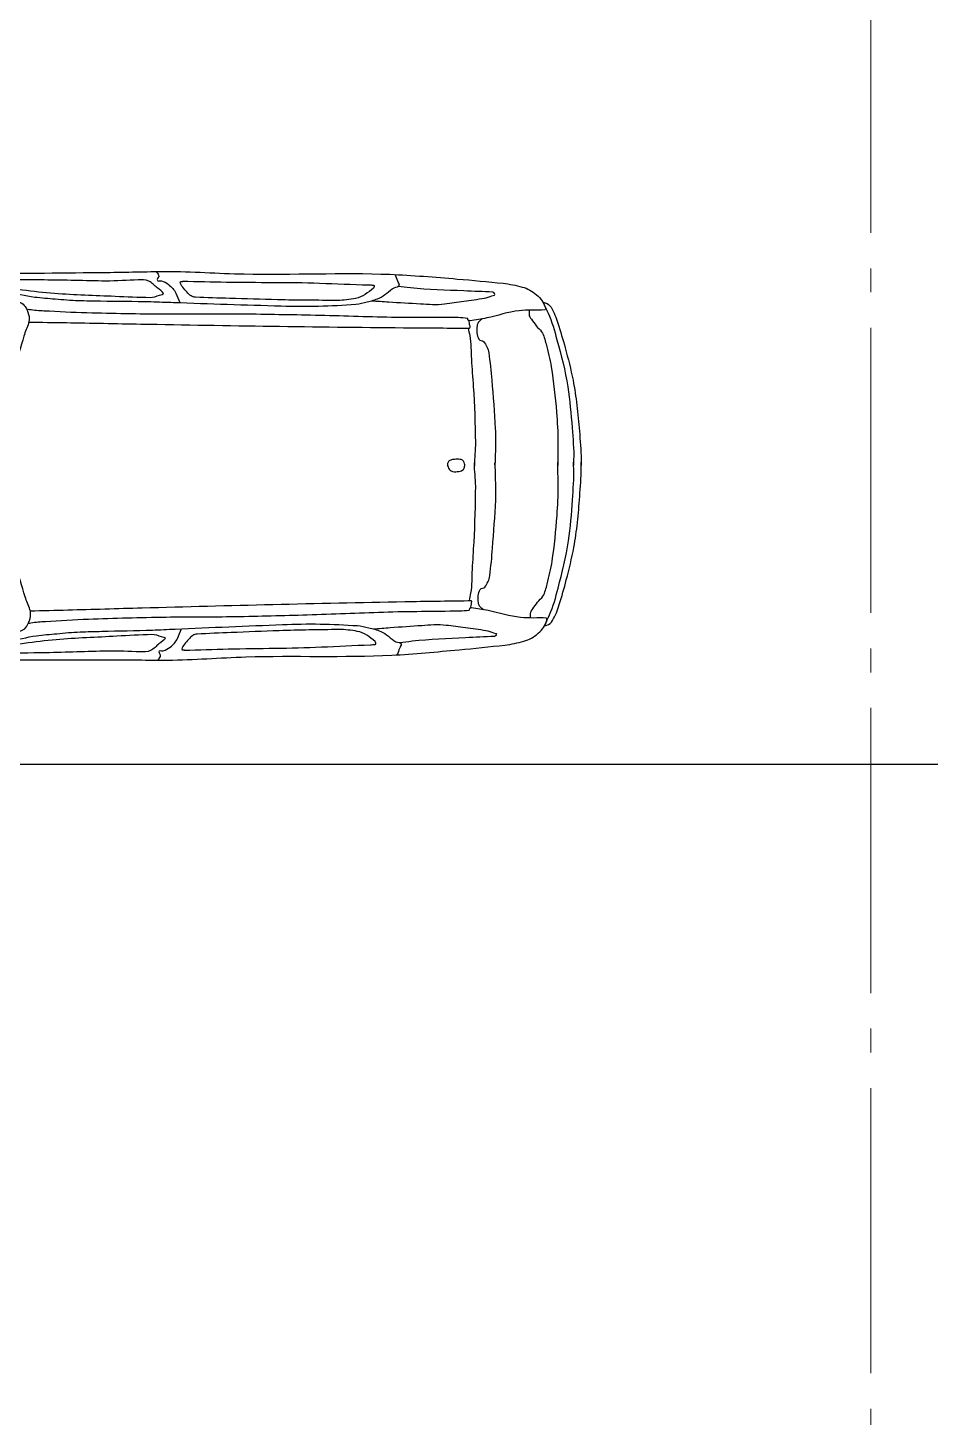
# Model space of a CAD drawing. Header units: metres. Extents: x 0 to 570, y -16 to 122.
# Drawn here: x 341.47 to 345.27, y 46.35 to 52.2 of the extents above; entities that cross this region are included whole.
import ezdxf

# ---------------------------------------------------------------- set-up
doc = ezdxf.new("R2010")
doc.units = ezdxf.units.M
doc.linetypes.add('ACAD_ISO04W100', pattern=[30, 24, -3, 0, -3])
for name, color, linetype in [('ARQ- AUTOMOBILES', 8, 'Continuous'), ('ARQ-SUELO', 252, 'Continuous'), ('estructura ejes', 7, 'ACAD_ISO04W100')]:
    doc.layers.add(name, color=color, linetype=linetype)

# ---------------------------------------------------------------- blocks, each defined once
blk = doc.blocks.new('A$C14541C0E')
at = {"layer": 'ARQ- AUTOMOBILES'}
for points, knots in [([(1.2159, 1.7656), (1.2235, 1.7617), (1.231, 1.7577), (1.2386, 1.7537), (1.254, 1.7455), (1.2735, 1.7539), (1.291, 1.7537), (1.3264, 1.7532), (1.3619, 1.7532), (1.3973, 1.7521), (1.4286, 1.7511), (1.4598, 1.7491), (1.491, 1.7473), (1.5514, 1.7438), (1.6117, 1.7396), (1.6719, 1.7346), (1.7124, 1.7312), (1.752, 1.7201), (1.7926, 1.7171), (1.8214, 1.7149), (1.8502, 1.7134), (1.8791, 1.7123), (1.9119, 1.7109), (1.9447, 1.7088), (1.9775, 1.7091), (2.0082, 1.7093), (2.0389, 1.71), (2.0696, 1.7107), (2.1405, 1.7122), (2.2113, 1.7148), (2.2823, 1.7155), (2.314, 1.7157), (2.3458, 1.7154), (2.3775, 1.7155), (2.5286, 1.7156), (2.6796, 1.7163), (2.8307, 1.7171), (2.9357, 1.7175), (3.0404, 1.7237), (3.145, 1.7362), (3.1612, 1.7381), (3.1768, 1.7429), (3.1926, 1.7473), (3.2095, 1.752), (3.226, 1.7571), (3.2418, 1.7648), (3.2651, 1.7763), (3.2829, 1.797), (3.3037, 1.811), (3.3104, 1.8155), (3.3266, 1.8149), (3.3259, 1.8221), (3.3254, 1.8277), (3.3205, 1.8337), (3.318, 1.8396), (3.3143, 1.8486), (3.3106, 1.8576), (3.3069, 1.8665)], [0, 0, 0, 0, 0.011723, 0.011723, 0.011723, 0.035683, 0.035683, 0.035683, 0.084334, 0.084334, 0.084334, 0.127226, 0.127226, 0.127226, 0.210201, 0.210201, 0.210201, 0.26596, 0.26596, 0.26596, 0.30559, 0.30559, 0.30559, 0.350629, 0.350629, 0.350629, 0.392746, 0.392746, 0.392746, 0.490062, 0.490062, 0.490062, 0.533625, 0.533625, 0.533625, 0.740914, 0.740914, 0.740914, 0.884938, 0.884938, 0.884938, 0.907309, 0.907309, 0.907309, 0.931199, 0.931199, 0.931199, 0.966523, 0.966523, 0.966523, 0.977895, 0.977895, 0.977895, 0.98669, 0.98669, 0.98669, 1, 1, 1, 1]), ([(1.446, 1.8058), (1.4871, 1.807), (1.5283, 1.8082), (1.5695, 1.8094), (1.7434, 1.8145), (1.9172, 1.8239), (2.091, 1.8317), (2.1741, 1.8354), (2.2571, 1.841), (2.3402, 1.8444), (2.4502, 1.8489), (2.5604, 1.8442), (2.6704, 1.846), (2.8749, 1.8494), (3.0794, 1.8674), (3.2839, 1.8667), (3.3786, 1.8664), (3.4733, 1.8613), (3.568, 1.8572), (3.6326, 1.8544), (3.6971, 1.8502), (3.7617, 1.846), (3.7889, 1.8442), (3.8157, 1.8392), (3.8426, 1.8333), (3.8652, 1.8283), (3.8846, 1.8181), (3.9045, 1.803), (3.9229, 1.7891), (3.934, 1.7702), (3.9426, 1.7521), (3.9442, 1.7489), (3.9448, 1.7416), (3.941, 1.7409), (3.9231, 1.7376), (3.905, 1.7393), (3.8871, 1.7378), (3.8691, 1.7362), (3.851, 1.7356), (3.8331, 1.733), (3.787, 1.7261), (3.7437, 1.7089), (3.6982, 1.6979), (3.6749, 1.6923), (3.6516, 1.6878), (3.6283, 1.6836), (3.6257, 1.6831), (3.623, 1.6841), (3.6204, 1.6852), (3.6176, 1.6864), (3.6201, 1.6928), (3.6172, 1.6932), (3.604, 1.6947), (3.5908, 1.6951), (3.5775, 1.6948), (3.4707, 1.6917), (3.3638, 1.6866), (3.2569, 1.6852), (3.15, 1.6839), (3.0431, 1.6837), (2.9363, 1.682), (2.8352, 1.6804), (2.7341, 1.6784), (2.6331, 1.6757), (2.5359, 1.673), (2.4389, 1.6675), (2.3418, 1.6645), (2.2328, 1.6611), (2.1238, 1.6593), (2.0148, 1.6581), (1.9545, 1.6575), (1.8942, 1.6585), (1.8338, 1.6597), (1.8132, 1.6602), (1.7924, 1.6603), (1.7719, 1.6629), (1.7681, 1.6634), (1.7644, 1.6639), (1.7606, 1.6644)], [0, 0, 0, 0, 0.026108, 0.026108, 0.026108, 0.136308, 0.136308, 0.136308, 0.188997, 0.188997, 0.188997, 0.25871, 0.25871, 0.25871, 0.388323, 0.388323, 0.388323, 0.44835, 0.44835, 0.44835, 0.489307, 0.489307, 0.489307, 0.50661, 0.50661, 0.50661, 0.521158, 0.521158, 0.521158, 0.534591, 0.534591, 0.534591, 0.536968, 0.536968, 0.536968, 0.548383, 0.548383, 0.548383, 0.559823, 0.559823, 0.559823, 0.589255, 0.589255, 0.589255, 0.604309, 0.604309, 0.604309, 0.606019, 0.606019, 0.606019, 0.607828, 0.607828, 0.607828, 0.616214, 0.616214, 0.616214, 0.683946, 0.683946, 0.683946, 0.751651, 0.751651, 0.751651, 0.81568, 0.81568, 0.81568, 0.877227, 0.877227, 0.877227, 0.946283, 0.946283, 0.946283, 0.984492, 0.984492, 0.984492, 0.99758, 0.99758, 0.99758, 1, 1, 1, 1]), ([(2.3, 1.8426), (2.3036, 1.8379), (2.3072, 1.8332), (2.3108, 1.8285), (2.3157, 1.8221), (2.3007, 1.8101), (2.3077, 1.8046), (2.3123, 1.801), (2.3187, 1.8063), (2.3235, 1.8046), (2.3338, 1.801), (2.3444, 1.7976), (2.3537, 1.7903), (2.3669, 1.78), (2.3786, 1.7695), (2.3854, 1.7553), (2.3918, 1.742), (2.3981, 1.7287), (2.4045, 1.7155)], [0, 0, 0, 0, 0.097634, 0.097634, 0.097634, 0.229606, 0.229606, 0.229606, 0.316556, 0.316556, 0.316556, 0.499472, 0.499472, 0.499472, 0.758434, 0.758434, 0.758434, 1, 1, 1, 1]), ([(2.4116, 1.8062), (2.4735, 1.8073), (2.5354, 1.8083), (2.5974, 1.8094), (2.7281, 1.8116), (2.8587, 1.8189), (2.9894, 1.8189), (3.0582, 1.8189), (3.127, 1.8189), (3.1958, 1.8189), (3.2027, 1.8189), (3.2095, 1.8189), (3.2164, 1.8189), (3.2207, 1.8189), (3.2196, 1.809), (3.2164, 1.8062), (3.1951, 1.7871), (3.1718, 1.7665), (3.1434, 1.76), (3.118, 1.7543), (3.0929, 1.7497), (3.0672, 1.7489), (2.9831, 1.7463), (2.899, 1.7433), (2.8148, 1.7425), (2.7476, 1.7419), (2.6804, 1.7414), (2.6132, 1.7409), (2.5651, 1.7406), (2.5169, 1.7407), (2.4688, 1.7409), (2.4627, 1.741), (2.4569, 1.7425), (2.4513, 1.7457), (2.4357, 1.7547), (2.4264, 1.767), (2.4148, 1.7807), (2.4092, 1.7873), (2.4023, 1.7948), (2.4021, 1.8014), (2.4021, 1.8027), (2.4038, 1.8046), (2.4053, 1.8046), (2.4079, 1.8046), (2.4106, 1.8046), (2.4132, 1.8046)], [0, 0, 0, 0, 0.110236, 0.110236, 0.110236, 0.342992, 0.342992, 0.342992, 0.465458, 0.465458, 0.465458, 0.477705, 0.477705, 0.477705, 0.485264, 0.485264, 0.485264, 0.536535, 0.536535, 0.536535, 0.582235, 0.582235, 0.582235, 0.732069, 0.732069, 0.732069, 0.851713, 0.851713, 0.851713, 0.93744, 0.93744, 0.93744, 0.948183, 0.948183, 0.948183, 0.97821, 0.97821, 0.97821, 0.992621, 0.992621, 0.992621, 0.99529, 0.99529, 0.99529, 1, 1, 1, 1]), ([(3.2104, 1.7525), (3.2346, 1.7519), (3.2589, 1.7512), (3.2831, 1.7505), (3.3275, 1.7492), (3.372, 1.7483), (3.4164, 1.7473), (3.4503, 1.7466), (3.4842, 1.7452), (3.518, 1.7505), (3.5454, 1.7548), (3.572, 1.7599), (3.599, 1.7648), (3.6276, 1.77), (3.6562, 1.7749), (3.6847, 1.7807), (3.6957, 1.783), (3.7058, 1.7883), (3.7164, 1.7919), (3.7201, 1.7931), (3.724, 1.7939), (3.7275, 1.7951), (3.7321, 1.7966), (3.7246, 1.8077), (3.7196, 1.8078), (3.6789, 1.809), (3.6381, 1.807), (3.5974, 1.8078), (3.5222, 1.8093), (3.447, 1.8076), (3.372, 1.8126), (3.3545, 1.8138), (3.337, 1.8149), (3.3195, 1.8161)], [0, 0, 0, 0, 0.077528, 0.077528, 0.077528, 0.21978, 0.21978, 0.21978, 0.328184, 0.328184, 0.328184, 0.415869, 0.415869, 0.415869, 0.508854, 0.508854, 0.508854, 0.54474, 0.54474, 0.54474, 0.557068, 0.557068, 0.557068, 0.573074, 0.573074, 0.573074, 0.703434, 0.703434, 0.703434, 0.943893, 0.943893, 0.943893, 1, 1, 1, 1]), ([(1.4354, 1.7712), (1.4635, 1.7691), (1.4915, 1.7669), (1.5195, 1.7648), (1.5932, 1.7592), (1.6666, 1.7519), (1.7402, 1.7457), (1.7851, 1.7419), (1.83, 1.7379), (1.8751, 1.7362), (1.9603, 1.7329), (2.0455, 1.7338), (2.1307, 1.733), (2.1799, 1.7325), (2.2291, 1.7321), (2.2783, 1.733), (2.292, 1.7332), (2.3048, 1.739), (2.318, 1.7441), (2.3237, 1.7463), (2.3353, 1.7485), (2.3339, 1.7521), (2.3311, 1.7591), (2.3162, 1.7671), (2.3069, 1.7744), (2.2948, 1.7839), (2.2855, 1.7942), (2.2704, 1.8014), (2.2556, 1.8085), (2.2407, 1.8055), (2.2259, 1.8046), (2.1804, 1.802), (2.1349, 1.7961), (2.0894, 1.7951), (2.0028, 1.7931), (1.9158, 1.7929), (1.8291, 1.7903), (1.7614, 1.7883), (1.6936, 1.7863), (1.6259, 1.7839), (1.5719, 1.7821), (1.518, 1.7787), (1.464, 1.7776), (1.4542, 1.7773), (1.4444, 1.7771), (1.4346, 1.7769)], [0, 0, 0, 0, 0.046352, 0.046352, 0.046352, 0.168022, 0.168022, 0.168022, 0.242332, 0.242332, 0.242332, 0.382744, 0.382744, 0.382744, 0.463846, 0.463846, 0.463846, 0.48649, 0.48649, 0.48649, 0.496247, 0.496247, 0.496247, 0.515476, 0.515476, 0.515476, 0.540443, 0.540443, 0.540443, 0.564924, 0.564924, 0.564924, 0.640104, 0.640104, 0.640104, 0.783146, 0.783146, 0.783146, 0.894824, 0.894824, 0.894824, 0.983843, 0.983843, 0.983843, 1, 1, 1, 1]), ([(3.9321, 1.7717), (3.9354, 1.7713), (3.9388, 1.7709), (3.9421, 1.7705), (3.9523, 1.7693), (3.961, 1.7613), (3.9668, 1.7524), (3.9806, 1.731), (3.99, 1.7094), (3.9981, 1.6863), (4.0101, 1.6523), (4.0221, 1.6185), (4.0326, 1.584), (4.0463, 1.5391), (4.0598, 1.4944), (4.0705, 1.4487), (4.0785, 1.4142), (4.0849, 1.3796), (4.0902, 1.3447), (4.0958, 1.3084), (4.1008, 1.2722), (4.105, 1.2357), (4.1097, 1.1962), (4.1149, 1.1567), (4.1166, 1.1169), (4.1169, 1.1084), (4.1173, 1.1), (4.1176, 1.0915)], [0, 0, 0, 0, 0.013963, 0.013963, 0.013963, 0.056349, 0.056349, 0.056349, 0.157398, 0.157398, 0.157398, 0.306807, 0.306807, 0.306807, 0.501208, 0.501208, 0.501208, 0.647616, 0.647616, 0.647616, 0.799691, 0.799691, 0.799691, 0.964847, 0.964847, 0.964847, 1, 1, 1, 1]), ([(3.9342, 1.7681), (3.9413, 1.7546), (3.9483, 1.7411), (3.9553, 1.7276), (3.9734, 1.6927), (3.9845, 1.6546), (3.9964, 1.617), (4.0171, 1.5522), (4.0364, 1.4874), (4.0491, 1.4206), (4.06, 1.3636), (4.0675, 1.3065), (4.0738, 1.2489), (4.0787, 1.2039), (4.0853, 1.1589), (4.0853, 1.1136), (4.0853, 1.1058), (4.0853, 1.098), (4.0853, 1.0902)], [0, 0, 0, 0, 0.065251, 0.065251, 0.065251, 0.233902, 0.233902, 0.233902, 0.524564, 0.524564, 0.524564, 0.772447, 0.772447, 0.772447, 0.966602, 0.966602, 0.966602, 1, 1, 1, 1]), ([(0.8064, 0.9607), (0.8063, 0.9677), (0.8062, 0.9747), (0.8061, 0.9817), (0.8058, 1.0074), (0.8072, 1.0332), (0.8084, 1.0589), (0.8111, 1.1165), (0.8136, 1.1742), (0.8251, 1.2309), (0.8282, 1.2462), (0.8321, 1.2613), (0.8358, 1.2764), (0.8461, 1.3183), (0.8564, 1.3601), (0.8676, 1.4018), (0.8749, 1.4292), (0.8849, 1.4556), (0.8963, 1.4818), (0.9093, 1.5117), (0.9248, 1.5399), (0.9408, 1.5683), (0.9515, 1.5873), (0.963, 1.6054), (0.976, 1.6231), (0.9858, 1.6363), (0.9972, 1.6475), (1.0104, 1.6575), (1.0231, 1.6673), (1.0364, 1.6751), (1.0507, 1.6822), (1.0625, 1.688), (1.0742, 1.6935), (1.0869, 1.6971), (1.1095, 1.7035), (1.1323, 1.7082), (1.1555, 1.712), (1.1823, 1.7163), (1.2091, 1.7208), (1.2361, 1.7222), (1.2772, 1.7243), (1.3184, 1.7246), (1.3595, 1.7231), (1.395, 1.7219), (1.4306, 1.7205), (1.4661, 1.7185), (1.5133, 1.7158), (1.5604, 1.7126), (1.6075, 1.7092), (1.6364, 1.7071), (1.665, 1.7033), (1.6938, 1.6999), (1.7093, 1.698), (1.7243, 1.6954), (1.7392, 1.6887), (1.7477, 1.6849), (1.7528, 1.6773), (1.7577, 1.6692), (1.7648, 1.6577), (1.7698, 1.6463), (1.7717, 1.6338), (1.773, 1.6247), (1.7731, 1.6149), (1.7707, 1.6059), (1.7658, 1.5874), (1.7578, 1.5697), (1.7531, 1.5511), (1.7418, 1.5061), (1.7293, 1.4614), (1.7225, 1.4154), (1.7178, 1.3836), (1.7143, 1.3517), (1.7114, 1.3196), (1.7075, 1.2766), (1.7037, 1.2336), (1.7012, 1.1904), (1.6982, 1.1393), (1.6959, 1.0882), (1.6965, 1.0371), (1.6967, 1.0234), (1.6973, 1.0096), (1.6974, 0.9959)], [0, 0, 0, 0, 0.009558, 0.009558, 0.009558, 0.044718, 0.044718, 0.044718, 0.123377, 0.123377, 0.123377, 0.144685, 0.144685, 0.144685, 0.203547, 0.203547, 0.203547, 0.242242, 0.242242, 0.242242, 0.286528, 0.286528, 0.286528, 0.316217, 0.316217, 0.316217, 0.33834, 0.33834, 0.33834, 0.359861, 0.359861, 0.359861, 0.377665, 0.377665, 0.377665, 0.40963, 0.40963, 0.40963, 0.446651, 0.446651, 0.446651, 0.502798, 0.502798, 0.502798, 0.551392, 0.551392, 0.551392, 0.61591, 0.61591, 0.61591, 0.655398, 0.655398, 0.655398, 0.676698, 0.676698, 0.676698, 0.68896, 0.68896, 0.68896, 0.706251, 0.706251, 0.706251, 0.718961, 0.718961, 0.718961, 0.745199, 0.745199, 0.745199, 0.808488, 0.808488, 0.808488, 0.852395, 0.852395, 0.852395, 0.911434, 0.911434, 0.911434, 0.981248, 0.981248, 0.981248, 1, 1, 1, 1]), ([(3.8753, 1.7369), (3.8753, 1.7308), (3.8753, 1.7247), (3.8754, 1.7186), (3.8754, 1.7112), (3.8817, 1.7052), (3.8861, 1.6991), (3.893, 1.6896), (3.9001, 1.6806), (3.9075, 1.6717), (3.9146, 1.6633), (3.9247, 1.6577), (3.9309, 1.6483), (3.9411, 1.6327), (3.9461, 1.6151), (3.9513, 1.5975), (3.9607, 1.5657), (3.9704, 1.5343), (3.9767, 1.5018), (3.9888, 1.4386), (3.9988, 1.3753), (4.0059, 1.3115), (4.0105, 1.2702), (4.0149, 1.2289), (4.0166, 1.1874), (4.0177, 1.1604), (4.0173, 1.1333), (4.0185, 1.1063), (4.0188, 1.1001), (4.0191, 1.0939), (4.0194, 1.0876)], [0, 0, 0, 0, 0.026845, 0.026845, 0.026845, 0.05966, 0.05966, 0.05966, 0.11083, 0.11083, 0.11083, 0.159586, 0.159586, 0.159586, 0.240232, 0.240232, 0.240232, 0.386066, 0.386066, 0.386066, 0.669605, 0.669605, 0.669605, 0.852993, 0.852993, 0.852993, 0.972434, 0.972434, 0.972434, 1, 1, 1, 1]), ([(1.7718, 1.6109), (1.8244, 1.612), (1.877, 1.6131), (1.9296, 1.6142), (2.0339, 1.6165), (2.1383, 1.6177), (2.2426, 1.6197), (2.4261, 1.623), (2.6095, 1.6266), (2.793, 1.6305), (2.9783, 1.6344), (3.1635, 1.6392), (3.3488, 1.644), (3.4378, 1.6463), (3.5268, 1.6494), (3.6159, 1.6521), (3.6195, 1.6522), (3.6231, 1.6506), (3.6267, 1.6523), (3.6303, 1.654), (3.629, 1.6594), (3.6282, 1.6629), (3.6266, 1.67), (3.625, 1.677), (3.6234, 1.6841)], [0, 0, 0, 0, 0.083621, 0.083621, 0.083621, 0.249431, 0.249431, 0.249431, 0.541039, 0.541039, 0.541039, 0.835537, 0.835537, 0.835537, 0.97709, 0.97709, 0.97709, 0.98284, 0.98284, 0.98284, 0.988502, 0.988502, 0.988502, 1, 1, 1, 1]), ([(3.6217, 1.6516), (3.6241, 1.6415), (3.6265, 1.6315), (3.629, 1.6213), (3.6369, 1.5885), (3.636, 1.5548), (3.6395, 1.5216), (3.6436, 1.4835), (3.6476, 1.4455), (3.6516, 1.4074), (3.6598, 1.3293), (3.6648, 1.2509), (3.6693, 1.1725), (3.6711, 1.1403), (3.6663, 1.1078), (3.6693, 1.0757), (3.6694, 1.0751), (3.6694, 1.0744), (3.6695, 1.0738)], [0, 0, 0, 0, 0.053623, 0.053623, 0.053623, 0.226432, 0.226432, 0.226432, 0.424114, 0.424114, 0.424114, 0.830025, 0.830025, 0.830025, 0.996669, 0.996669, 0.996669, 1, 1, 1, 1]), ([(3.6786, 1.6935), (3.6744, 1.6895), (3.6702, 1.6855), (3.666, 1.6815), (3.6611, 1.6769), (3.6592, 1.6696), (3.6582, 1.663), (3.6566, 1.6533), (3.6577, 1.6434), (3.6591, 1.6336), (3.6605, 1.6244), (3.6629, 1.6156), (3.6679, 1.6073), (3.6719, 1.6006), (3.6839, 1.6046), (3.6884, 1.5985), (3.6989, 1.5841), (3.7089, 1.5689), (3.7117, 1.5516), (3.718, 1.5132), (3.7238, 1.4749), (3.7283, 1.4363), (3.7362, 1.369), (3.7453, 1.3019), (3.7507, 1.2343), (3.7532, 1.2024), (3.7541, 1.1705), (3.7546, 1.1386), (3.7549, 1.1193), (3.7555, 1.1001), (3.7546, 1.0809), (3.7545, 1.0797), (3.7545, 1.0784), (3.7544, 1.0772)], [0, 0, 0, 0, 0.026879, 0.026879, 0.026879, 0.058029, 0.058029, 0.058029, 0.103407, 0.103407, 0.103407, 0.146418, 0.146418, 0.146418, 0.180868, 0.180868, 0.180868, 0.261947, 0.261947, 0.261947, 0.442161, 0.442161, 0.442161, 0.756704, 0.756704, 0.756704, 0.904976, 0.904976, 0.904976, 0.994168, 0.994168, 0.994168, 1, 1, 1, 1]), ([(3.5789, 1.0978), (3.574, 1.096), (3.5691, 1.0942), (3.5642, 1.0924), (3.5603, 1.0909), (3.5576, 1.0868), (3.556, 1.083), (3.5536, 1.0777), (3.5549, 1.071), (3.5576, 1.0655), (3.5609, 1.0588), (3.5644, 1.0527), (3.5713, 1.049), (3.5798, 1.0445), (3.5889, 1.0457), (3.5975, 1.0469), (3.6056, 1.0479), (3.6136, 1.048), (3.621, 1.0545), (3.6248, 1.0579), (3.6254, 1.0619), (3.6265, 1.066), (3.6277, 1.0707), (3.6286, 1.0757), (3.627, 1.0803), (3.6244, 1.0878), (3.6195, 1.0958), (3.6117, 1.0978), (3.6043, 1.0998), (3.5967, 1.0991), (3.5893, 1.0984), (3.5855, 1.098), (3.5817, 1.0977), (3.5778, 1.0973)], [0, 0, 0, 0, 0.077766, 0.077766, 0.077766, 0.139078, 0.139078, 0.139078, 0.226112, 0.226112, 0.226112, 0.331735, 0.331735, 0.331735, 0.461778, 0.461778, 0.461778, 0.583904, 0.583904, 0.583904, 0.646857, 0.646857, 0.646857, 0.717322, 0.717322, 0.717322, 0.832319, 0.832319, 0.832319, 0.943043, 0.943043, 0.943043, 1, 1, 1, 1]), ([(3.6686, 0.5067), (3.6702, 0.517), (3.6718, 0.5271), (3.6734, 0.5375), (3.6787, 0.5707), (3.675, 0.6043), (3.6758, 0.6377), (3.6767, 0.676), (3.6776, 0.7142), (3.6785, 0.7525), (3.6804, 0.831), (3.6789, 0.9096), (3.677, 0.9881), (3.6762, 1.0204), (3.6687, 1.0523), (3.6691, 1.0845), (3.6691, 1.0852), (3.6691, 1.0858), (3.6691, 1.0865)], [0, 0, 0, 0, 0.053624, 0.053624, 0.053624, 0.226432, 0.226432, 0.226432, 0.424114, 0.424114, 0.424114, 0.830025, 0.830025, 0.830025, 0.996667, 0.996667, 0.996667, 1, 1, 1, 1]), ([(3.7288, 0.4696), (3.7242, 0.4732), (3.7197, 0.4769), (3.7152, 0.4805), (3.71, 0.4847), (3.7076, 0.4917), (3.7059, 0.4984), (3.7036, 0.508), (3.7039, 0.5179), (3.7045, 0.5276), (3.7051, 0.5369), (3.7068, 0.5459), (3.7111, 0.5546), (3.7146, 0.5616), (3.7268, 0.5586), (3.7308, 0.5651), (3.7402, 0.5803), (3.7488, 0.5963), (3.7502, 0.6137), (3.7533, 0.6525), (3.756, 0.6912), (3.7573, 0.73), (3.7597, 0.7977), (3.7633, 0.8654), (3.7632, 0.9331), (3.7631, 0.9651), (3.7613, 0.997), (3.7592, 1.0289), (3.758, 1.0481), (3.757, 1.0673), (3.7545, 1.0863), (3.7544, 1.0876), (3.7542, 1.0888), (3.754, 1.0901)], [0, 0, 0, 0, 0.026878, 0.026878, 0.026878, 0.058029, 0.058029, 0.058029, 0.103407, 0.103407, 0.103407, 0.146419, 0.146419, 0.146419, 0.180868, 0.180868, 0.180868, 0.261948, 0.261948, 0.261948, 0.442161, 0.442161, 0.442161, 0.756704, 0.756704, 0.756704, 0.904976, 0.904976, 0.904976, 0.994167, 0.994167, 0.994167, 1, 1, 1, 1]), ([(3.9284, 0.4424), (3.9279, 0.4485), (3.9274, 0.4545), (3.9269, 0.4606), (3.9264, 0.468), (3.9321, 0.4745), (3.936, 0.4809), (3.9421, 0.491), (3.9485, 0.5005), (3.9551, 0.5099), (3.9615, 0.5189), (3.9711, 0.5253), (3.9765, 0.5352), (3.9855, 0.5516), (3.989, 0.5696), (3.9928, 0.5875), (3.9995, 0.62), (4.0066, 0.6521), (4.0102, 0.685), (4.0171, 0.749), (4.0219, 0.8129), (4.0238, 0.8771), (4.025, 0.9186), (4.026, 0.9601), (4.0243, 1.0016), (4.0232, 1.0286), (4.0206, 1.0555), (4.0196, 1.0825), (4.0194, 1.0888), (4.0192, 1.095), (4.019, 1.1013)], [0, 0, 0, 0, 0.026846, 0.026846, 0.026846, 0.059661, 0.059661, 0.059661, 0.11083, 0.11083, 0.11083, 0.159586, 0.159586, 0.159586, 0.240232, 0.240232, 0.240232, 0.386066, 0.386066, 0.386066, 0.669604, 0.669604, 0.669604, 0.852993, 0.852993, 0.852993, 0.972434, 0.972434, 0.972434, 1, 1, 1, 1]), ([(3.9878, 0.4123), (3.9911, 0.413), (3.9944, 0.4137), (3.9977, 0.4143), (4.0077, 0.4163), (4.0159, 0.4251), (4.0208, 0.4344), (4.0327, 0.4567), (4.0404, 0.4792), (4.0466, 0.5028), (4.0558, 0.5377), (4.0651, 0.5724), (4.0727, 0.6076), (4.0826, 0.6535), (4.0924, 0.6992), (4.0994, 0.7456), (4.1046, 0.7806), (4.1081, 0.8156), (4.1106, 0.8508), (4.1131, 0.8874), (4.1152, 0.924), (4.1164, 0.9606), (4.1178, 1.0004), (4.1198, 1.0402), (4.1182, 1.08), (4.1179, 1.0885), (4.1175, 1.0969), (4.1172, 1.1054)], [0, 0, 0, 0, 0.013962, 0.013962, 0.013962, 0.056349, 0.056349, 0.056349, 0.157398, 0.157398, 0.157398, 0.306807, 0.306807, 0.306807, 0.501208, 0.501208, 0.501208, 0.647617, 0.647617, 0.647617, 0.799691, 0.799691, 0.799691, 0.964847, 0.964847, 0.964847, 1, 1, 1, 1]), ([(3.9897, 0.4161), (3.9956, 0.4301), (4.0015, 0.4441), (4.0073, 0.4582), (4.0226, 0.4944), (4.0304, 0.5333), (4.0393, 0.5717), (4.0546, 0.6381), (4.0685, 0.7042), (4.0758, 0.7718), (4.0819, 0.8294), (4.0848, 0.8871), (4.0864, 0.9449), (4.0876, 0.9902), (4.0905, 1.0356), (4.0868, 1.0808), (4.0861, 1.0885), (4.0855, 1.0963), (4.0849, 1.104)], [0, 0, 0, 0, 0.06525, 0.06525, 0.06525, 0.233901, 0.233901, 0.233901, 0.524564, 0.524564, 0.524564, 0.772447, 0.772447, 0.772447, 0.966601, 0.966601, 0.966601, 1, 1, 1, 1]), ([(0.8063, 0.9654), (0.8068, 0.9585), (0.8073, 0.9515), (0.8078, 0.9445), (0.8096, 0.9188), (0.8131, 0.8933), (0.8164, 0.8677), (0.8237, 0.8106), (0.831, 0.7532), (0.8471, 0.6977), (0.8514, 0.6827), (0.8565, 0.668), (0.8614, 0.6532), (0.8751, 0.6123), (0.8888, 0.5715), (0.9033, 0.5308), (0.9128, 0.5041), (0.925, 0.4786), (0.9385, 0.4535), (0.9539, 0.4247), (0.9717, 0.3979), (0.9899, 0.3709), (1.0021, 0.3528), (1.0151, 0.3357), (1.0295, 0.3191), (1.0403, 0.3067), (1.0526, 0.2965), (1.0665, 0.2876), (1.08, 0.2789), (1.0939, 0.2722), (1.1087, 0.2663), (1.121, 0.2615), (1.1331, 0.257), (1.146, 0.2544), (1.1691, 0.2498), (1.1922, 0.2471), (1.2156, 0.2452), (1.2427, 0.243), (1.2698, 0.2408), (1.2968, 0.2416), (1.3379, 0.2428), (1.3789, 0.2459), (1.4198, 0.2507), (1.4552, 0.2549), (1.4905, 0.2592), (1.5257, 0.2641), (1.5725, 0.2705), (1.6192, 0.2777), (1.6659, 0.2849), (1.6945, 0.2893), (1.7227, 0.2954), (1.7511, 0.3012), (1.7664, 0.3043), (1.7811, 0.3081), (1.7955, 0.316), (1.8037, 0.3206), (1.8081, 0.3285), (1.8124, 0.337), (1.8184, 0.349), (1.8225, 0.3609), (1.8233, 0.3734), (1.8239, 0.3825), (1.8233, 0.3922), (1.8201, 0.4011), (1.8137, 0.4195), (1.8043, 0.4362), (1.7981, 0.4544), (1.7832, 0.4982), (1.7671, 0.5418), (1.7565, 0.587), (1.7492, 0.6184), (1.7431, 0.6499), (1.7376, 0.6816), (1.7302, 0.7242), (1.7229, 0.7668), (1.7169, 0.8096), (1.7097, 0.8603), (1.7033, 0.911), (1.6998, 0.962), (1.6988, 0.9757), (1.6982, 0.9894), (1.6973, 1.0031)], [0, 0, 0, 0, 0.009557, 0.009557, 0.009557, 0.044718, 0.044718, 0.044718, 0.123377, 0.123377, 0.123377, 0.144685, 0.144685, 0.144685, 0.203547, 0.203547, 0.203547, 0.242242, 0.242242, 0.242242, 0.286528, 0.286528, 0.286528, 0.316218, 0.316218, 0.316218, 0.33834, 0.33834, 0.33834, 0.359861, 0.359861, 0.359861, 0.377665, 0.377665, 0.377665, 0.40963, 0.40963, 0.40963, 0.446651, 0.446651, 0.446651, 0.502798, 0.502798, 0.502798, 0.551392, 0.551392, 0.551392, 0.61591, 0.61591, 0.61591, 0.655398, 0.655398, 0.655398, 0.676698, 0.676698, 0.676698, 0.68896, 0.68896, 0.68896, 0.706251, 0.706251, 0.706251, 0.718961, 0.718961, 0.718961, 0.7452, 0.7452, 0.7452, 0.808488, 0.808488, 0.808488, 0.852395, 0.852395, 0.852395, 0.911434, 0.911434, 0.911434, 0.981248, 0.981248, 0.981248, 1, 1, 1, 1]), ([(1.5128, 0.1754), (1.5539, 0.1776), (1.5951, 0.1797), (1.6362, 0.1819), (1.81, 0.191), (1.9839, 0.1958), (2.1578, 0.2022), (2.2409, 0.2053), (2.3241, 0.2065), (2.4072, 0.2099), (2.5171, 0.2144), (2.6266, 0.2281), (2.7364, 0.2353), (2.9405, 0.2486), (3.1456, 0.2474), (3.3495, 0.2647), (3.444, 0.2728), (3.5379, 0.2856), (3.6319, 0.2974), (3.6961, 0.3055), (3.76, 0.3149), (3.824, 0.3243), (3.8511, 0.3283), (3.8773, 0.3355), (3.9037, 0.3437), (3.9259, 0.3505), (3.9441, 0.3619), (3.9629, 0.3789), (3.9802, 0.3946), (3.9902, 0.4141), (3.9967, 0.4327), (3.9979, 0.436), (3.998, 0.4431), (3.9942, 0.4437), (3.9762, 0.4467), (3.9582, 0.4424), (3.9402, 0.4425), (3.9221, 0.4425), (3.904, 0.4416), (3.886, 0.4428), (3.8396, 0.4459), (3.7946, 0.4595), (3.7487, 0.4667), (3.7252, 0.4705), (3.7015, 0.4731), (3.6779, 0.4753), (3.6752, 0.4756), (3.6726, 0.4744), (3.6701, 0.4731), (3.6674, 0.4717), (3.6704, 0.4655), (3.6676, 0.4649), (3.6545, 0.4623), (3.6414, 0.4608), (3.6282, 0.4601), (3.5214, 0.4543), (3.4145, 0.4508), (3.3078, 0.4434), (3.2012, 0.436), (3.0946, 0.4274), (2.988, 0.4204), (2.8871, 0.4138), (2.7862, 0.4075), (2.6853, 0.402), (2.5883, 0.3967), (2.4911, 0.3942), (2.3941, 0.3893), (2.2852, 0.3838), (2.1764, 0.3767), (2.0677, 0.369), (2.0075, 0.3647), (1.9475, 0.3588), (1.8874, 0.3526), (1.8669, 0.3505), (1.8462, 0.3487), (1.826, 0.3444), (1.8223, 0.3436), (1.8185, 0.3428), (1.8148, 0.342)], [0, 0, 0, 0, 0.026108, 0.026108, 0.026108, 0.136308, 0.136308, 0.136308, 0.188997, 0.188997, 0.188997, 0.25871, 0.25871, 0.25871, 0.388323, 0.388323, 0.388323, 0.44835, 0.44835, 0.44835, 0.489307, 0.489307, 0.489307, 0.50661, 0.50661, 0.50661, 0.521158, 0.521158, 0.521158, 0.534591, 0.534591, 0.534591, 0.536968, 0.536968, 0.536968, 0.548383, 0.548383, 0.548383, 0.559823, 0.559823, 0.559823, 0.589255, 0.589255, 0.589255, 0.60431, 0.60431, 0.60431, 0.606019, 0.606019, 0.606019, 0.607829, 0.607829, 0.607829, 0.616214, 0.616214, 0.616214, 0.683946, 0.683946, 0.683946, 0.751651, 0.751651, 0.751651, 0.81568, 0.81568, 0.81568, 0.877227, 0.877227, 0.877227, 0.946283, 0.946283, 0.946283, 0.984492, 0.984492, 0.984492, 0.99758, 0.99758, 0.99758, 1, 1, 1, 1]), ([(1.8216, 0.3963), (1.8741, 0.3994), (1.9266, 0.4026), (1.9792, 0.4058), (2.0833, 0.4121), (2.1874, 0.4193), (2.2915, 0.4259), (2.4747, 0.4375), (2.6578, 0.4489), (2.841, 0.4601), (3.026, 0.4713), (3.211, 0.4816), (3.396, 0.492), (3.485, 0.4969), (3.5739, 0.5011), (3.6629, 0.5057), (3.6665, 0.5059), (3.6701, 0.5079), (3.6737, 0.5064), (3.6773, 0.5048), (3.6766, 0.4995), (3.6761, 0.496), (3.6751, 0.4888), (3.674, 0.4816), (3.673, 0.4745)], [0, 0, 0, 0, 0.083621, 0.083621, 0.083621, 0.249431, 0.249431, 0.249431, 0.541039, 0.541039, 0.541039, 0.835537, 0.835537, 0.835537, 0.97709, 0.97709, 0.97709, 0.98284, 0.98284, 0.98284, 0.988502, 0.988502, 0.988502, 1, 1, 1, 1]), ([(1.2802, 0.1966), (1.2874, 0.2012), (1.2946, 0.2058), (1.3018, 0.2104), (1.3166, 0.2198), (1.3367, 0.213), (1.354, 0.2147), (1.3893, 0.2181), (1.4247, 0.221), (1.4599, 0.225), (1.491, 0.2285), (1.5219, 0.233), (1.5529, 0.2374), (1.6128, 0.2457), (1.6725, 0.2549), (1.7322, 0.2648), (1.7723, 0.2715), (1.8108, 0.2857), (1.851, 0.2921), (1.8795, 0.2967), (1.9081, 0.3004), (1.9368, 0.304), (1.9694, 0.308), (2.0019, 0.3127), (2.0346, 0.3152), (2.0652, 0.3174), (2.0959, 0.3192), (2.1265, 0.3211), (2.1973, 0.3254), (2.2682, 0.3285), (2.3389, 0.3337), (2.3706, 0.336), (2.4022, 0.3389), (2.4338, 0.3415), (2.5844, 0.3537), (2.735, 0.3653), (2.8856, 0.3769), (2.9903, 0.385), (3.0956, 0.3874), (3.2004, 0.3835), (3.2167, 0.3829), (3.2327, 0.3794), (3.2488, 0.3763), (3.266, 0.373), (3.2829, 0.3693), (3.2993, 0.3628), (3.3235, 0.3533), (3.3428, 0.3342), (3.3648, 0.3219), (3.3718, 0.3179), (3.3876, 0.3201), (3.3878, 0.3126), (3.388, 0.3068), (3.3833, 0.3006), (3.3813, 0.2945), (3.3784, 0.2852), (3.3754, 0.276), (3.3725, 0.2668)], [0, 0, 0, 0, 0.011723, 0.011723, 0.011723, 0.035683, 0.035683, 0.035683, 0.084334, 0.084334, 0.084334, 0.127226, 0.127226, 0.127226, 0.210201, 0.210201, 0.210201, 0.26596, 0.26596, 0.26596, 0.30559, 0.30559, 0.30559, 0.350629, 0.350629, 0.350629, 0.392746, 0.392746, 0.392746, 0.490062, 0.490062, 0.490062, 0.533625, 0.533625, 0.533625, 0.740914, 0.740914, 0.740914, 0.884938, 0.884938, 0.884938, 0.907308, 0.907308, 0.907308, 0.931199, 0.931199, 0.931199, 0.966523, 0.966523, 0.966523, 0.977895, 0.977895, 0.977895, 0.98669, 0.98669, 0.98669, 1, 1, 1, 1]), ([(2.4753, 0.2538), (2.537, 0.2578), (2.5988, 0.2618), (2.6606, 0.2658), (2.7911, 0.2742), (2.9219, 0.2776), (3.0522, 0.2883), (3.1207, 0.2939), (3.1893, 0.2995), (3.2578, 0.3051), (3.2647, 0.3057), (3.2715, 0.3063), (3.2784, 0.3068), (3.2826, 0.3072), (3.2808, 0.3169), (3.2773, 0.3195), (3.254, 0.3375), (3.2295, 0.3556), (3.2008, 0.3596), (3.1752, 0.3631), (3.1496, 0.3658), (3.124, 0.3645), (3.0399, 0.3601), (2.9559, 0.3563), (2.8719, 0.3502), (2.8048, 0.3453), (2.7379, 0.3403), (2.6708, 0.3353), (2.6228, 0.3317), (2.5749, 0.3277), (2.5269, 0.3235), (2.5209, 0.323), (2.5152, 0.321), (2.5099, 0.3173), (2.495, 0.3072), (2.4869, 0.2936), (2.4763, 0.2795), (2.4713, 0.2727), (2.4644, 0.2647), (2.4654, 0.2578), (2.4656, 0.2565), (2.4673, 0.2548), (2.4688, 0.2549), (2.4714, 0.2551), (2.4741, 0.2553), (2.4767, 0.2555)], [0, 0, 0, 0, 0.110236, 0.110236, 0.110236, 0.342991, 0.342991, 0.342991, 0.465458, 0.465458, 0.465458, 0.477704, 0.477704, 0.477704, 0.485264, 0.485264, 0.485264, 0.536535, 0.536535, 0.536535, 0.582235, 0.582235, 0.582235, 0.732068, 0.732068, 0.732068, 0.851712, 0.851712, 0.851712, 0.937439, 0.937439, 0.937439, 0.948182, 0.948182, 0.948182, 0.978209, 0.978209, 0.978209, 0.992621, 0.992621, 0.992621, 0.99529, 0.99529, 0.99529, 1, 1, 1, 1]), ([(3.267, 0.3725), (3.2911, 0.3752), (3.3152, 0.3778), (3.3392, 0.3805), (3.3834, 0.3854), (3.4276, 0.3899), (3.4719, 0.3945), (3.5056, 0.3981), (3.5396, 0.4022), (3.5734, 0.3997), (3.6007, 0.3976), (3.628, 0.3947), (3.6552, 0.392), (3.6842, 0.3892), (3.7131, 0.3866), (3.742, 0.3831), (3.7531, 0.3818), (3.7637, 0.3773), (3.7745, 0.3746), (3.7783, 0.3737), (3.7822, 0.3733), (3.7859, 0.3723), (3.7906, 0.3711), (3.784, 0.3595), (3.779, 0.359), (3.7384, 0.3547), (3.6977, 0.3532), (3.6572, 0.349), (3.5824, 0.3414), (3.5072, 0.337), (3.4329, 0.3259), (3.4156, 0.3233), (3.3982, 0.3207), (3.3809, 0.3181)], [0, 0, 0, 0, 0.077528, 0.077528, 0.077528, 0.21978, 0.21978, 0.21978, 0.328184, 0.328184, 0.328184, 0.415869, 0.415869, 0.415869, 0.508853, 0.508853, 0.508853, 0.544739, 0.544739, 0.544739, 0.557067, 0.557067, 0.557067, 0.573074, 0.573074, 0.573074, 0.703433, 0.703433, 0.703433, 0.943893, 0.943893, 0.943893, 1, 1, 1, 1]), ([(1.4994, 0.209), (1.5272, 0.2134), (1.555, 0.2178), (1.5828, 0.2222), (1.6557, 0.2338), (1.7283, 0.2471), (1.8011, 0.2593), (1.8456, 0.2667), (1.89, 0.2744), (1.9348, 0.2798), (2.0194, 0.29), (2.1044, 0.296), (2.1893, 0.3039), (2.2383, 0.3084), (2.2874, 0.3128), (2.3364, 0.3159), (2.3501, 0.3168), (2.3634, 0.3118), (2.3768, 0.308), (2.3826, 0.3064), (2.3937, 0.3052), (2.3933, 0.3014), (2.3926, 0.2939), (2.377, 0.285), (2.3682, 0.277), (2.3569, 0.2667), (2.3481, 0.2554), (2.3341, 0.247), (2.3202, 0.2389), (2.3049, 0.2406), (2.29, 0.2402), (2.2444, 0.2391), (2.1987, 0.2413), (2.1532, 0.2386), (2.0666, 0.2335), (1.98, 0.2266), (1.8933, 0.2221), (1.8257, 0.2186), (1.758, 0.2151), (1.6903, 0.2119), (1.6364, 0.2093), (1.5823, 0.2083), (1.5284, 0.205), (1.5186, 0.2044), (1.5089, 0.2038), (1.4991, 0.2032)], [0, 0, 0, 0, 0.046351, 0.046351, 0.046351, 0.168022, 0.168022, 0.168022, 0.242332, 0.242332, 0.242332, 0.382744, 0.382744, 0.382744, 0.463846, 0.463846, 0.463846, 0.48649, 0.48649, 0.48649, 0.496247, 0.496247, 0.496247, 0.515475, 0.515475, 0.515475, 0.540443, 0.540443, 0.540443, 0.564924, 0.564924, 0.564924, 0.640104, 0.640104, 0.640104, 0.783146, 0.783146, 0.783146, 0.894824, 0.894824, 0.894824, 0.983843, 0.983843, 0.983843, 1, 1, 1, 1]), ([(2.3669, 0.2084), (2.3702, 0.2134), (2.3734, 0.2184), (2.3766, 0.2234), (2.381, 0.2301), (2.3649, 0.2408), (2.3715, 0.2469), (2.3758, 0.2509), (2.3826, 0.2461), (2.3873, 0.2482), (2.3972, 0.2526), (2.4076, 0.2569), (2.4162, 0.2649), (2.4285, 0.2763), (2.4394, 0.2877), (2.445, 0.3024), (2.4502, 0.3162), (2.4555, 0.3299), (2.4607, 0.3436)], [0, 0, 0, 0, 0.097631, 0.097631, 0.097631, 0.229604, 0.229604, 0.229604, 0.31656, 0.31656, 0.31656, 0.499472, 0.499472, 0.499472, 0.758436, 0.758436, 0.758436, 1, 1, 1, 1])]:
    blk.add_open_spline(points, degree=3, knots=knots, dxfattribs=at)

msp = doc.modelspace()

# ---------------------------------------------------------------- linework, layer by layer
at = {"layer": 'ARQ-SUELO', "color": 251, "true_color": 0x636466}
msp.add_lwpolyline([(337.7162, 49.0983), (388.3662, 49.0983)], dxfattribs=at)
at = {"layer": 'estructura ejes', "color": 252, "lineweight": 20, "ltscale": 0.05}
msp.add_line((345.0162, 78.1346), (345.0162, 41.0447), dxfattribs=at)

# ---------------------------------------------------------------- block references
at = {"layer": 'ARQ- AUTOMOBILES', "rotation": 357.9310986787438}
msp.add_blockref('A$C14541C0E', (339.642, 49.4135), dxfattribs=at)

doc.saveas('drawing.dxf')
